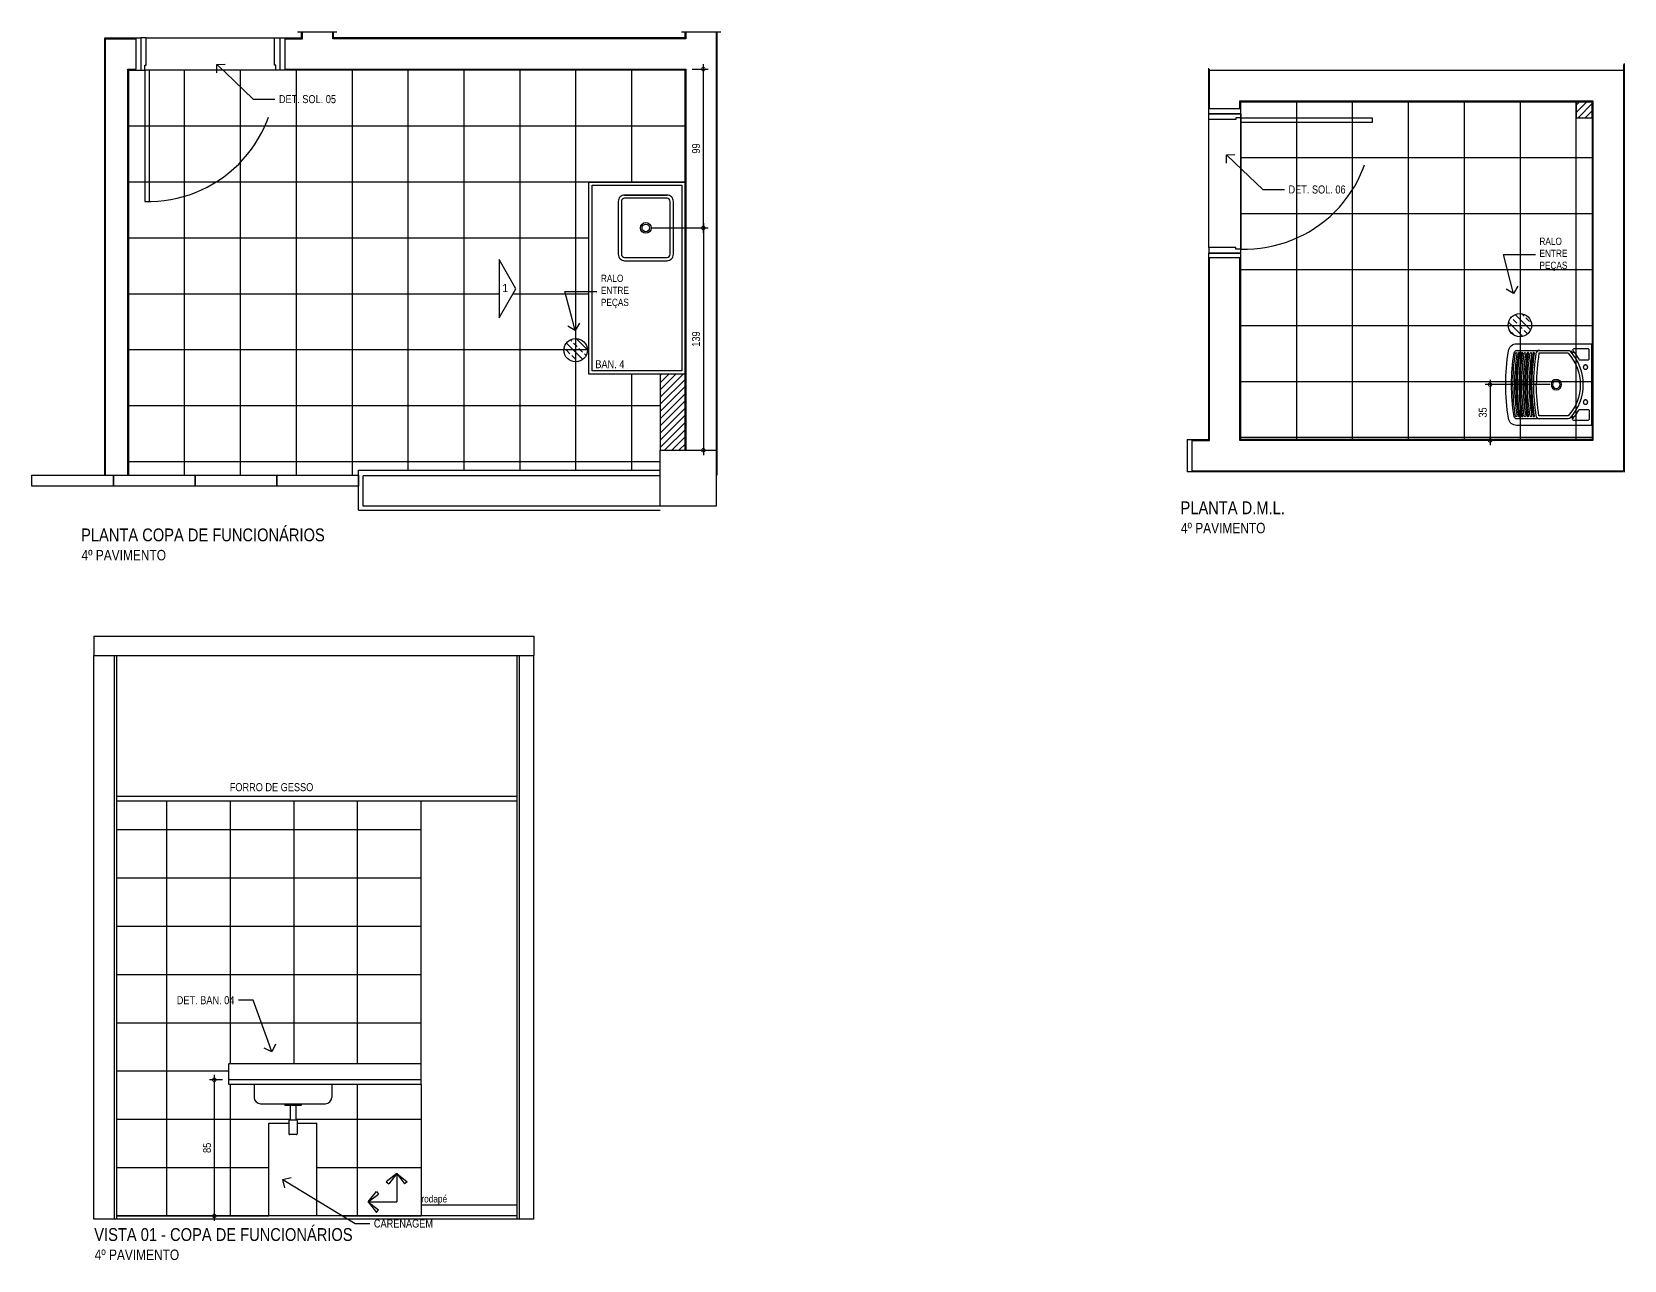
# Model space of a CAD drawing. Header units: metres. Extents: x 3 to 168, y -142 to 28.
# Drawn here: x 31.37 to 41.32, y -125.55 to -117.88 of the extents above; entities that cross this region are included whole.
import ezdxf
from ezdxf import colors
from ezdxf.entities.mleader import LeaderData, LeaderLine
from ezdxf.math import Vec2, Vec3

# ---------------------------------------------------------------- set-up
doc = ezdxf.new("R2010")
doc.units = ezdxf.units.M
doc.linetypes.add('DASHEDX2', pattern=[1.5, 1, -0.5])
doc.linetypes.add('YOU-ALV-ARQ-EP_2017-02-20- 4 AO 8 PV$0$YOU-ALV-ARQ-EP_2016-12-07 - TIPOS$0$DASHED', pattern=[0.75, 0.5, -0.25])
for name, color, linetype in [('ARQ-ALV ACAB', 4, 'Continuous'), ('ARQ-ALV OSSO', 5, 'Continuous'), ('ARQ-AUX', 7, 'Continuous'), ('ARQ-AUX1', 1, 'Continuous'), ('ARQ-AUX2', 2, 'Continuous'), ('ARQ-CAX @ 1', 1, 'Continuous'), ('ARQ-CERÂMICA', 7, 'Continuous'), ('ARQ-DIM', 2, 'Continuous'), ('ARQ-ENCH', 1, 'Continuous'), ('ARQ-HID', 2, 'Continuous'), ('ARQ-PRJ', 7, 'DASHEDX2'), ('ARQ-SIM', 1, 'Continuous'), ('ARQ-TXT', 2, 'Continuous')]:
    doc.layers.add(name, color=color, linetype=linetype)
doc.styles.add('Adesa', font='ARIALN.TTF')
doc.styles.add('Arial', font='arial.ttf')
doc.dimstyles.new('ADESA 1-0025', dxfattribs={"dimtxt": 0.05, "dimasz": 0.045, "dimexe": 0.03, "dimexo": 0.04, "dimgap": 0.02, "dimtad": 1, "dimtoh": 1, "dimdec": 0, "dimlfac": 100, "dimzin": 4, "dimtxsty": 'Adesa', "dimblk": 'DOTSMALL', "dimcen": 1, "dimdle": 0.03, "dimclrd": 1, "dimclre": 1, "dimclrt": 256, "dimazin": 1, "dimtm": 1e-09, "dimtfac": 1, "dimtdec": 0, "dimtix": 1, "dimtmove": 2, "dimatfit": 0, "dimldrblk": 'DOTSMALL', "dimfxl": 0.8, "dimtvp": 2, "dimtolj": 1, "dimtzin": 0, "dimarcsym": 0})

# ---------------------------------------------------------------- blocks, each defined once
blk = doc.blocks.new('*U497')
for points in [[(-0.025, -0.1), (0, -0.1), (0, -0.07), (0.01, -0.07), (0.01, 0.1), (-0.025, 0.1), (-0.025, -0.1)], [(0.845, -0.1), (0.82, -0.1), (0.82, -0.07), (0.81, -0.07), (0.81, 0.1), (0.845, 0.1), (0.845, -0.1)], [(0, -0.1), (0, -0.9204), (0.03, -0.9204), (0.03, -0.1)]]:
    blk.add_lwpolyline(points, close=True)
at = {"layer": 'ARQ-PRJ'}
blk.add_arc((0.0237, -0.1242), 0.7967, 268.29868, 1.74012, dxfattribs=at)
blk = doc.blocks.new('PL NEOREX 18')
at = {"layer": 'ARQ-AUX1'}
blk.add_lwpolyline([(0, 0), (0.51, 0), (0.51, -0.07), (0, -0.07)], close=True, dxfattribs=at)
blk = doc.blocks.new('_DotSmall')
at = {"color": 0, "linetype": 'ByBlock', "const_width": 0.5}
blk.add_lwpolyline([(-0.0625, 0, 1), (0.0625, 0, 1)], format="xyb", close=True, dxfattribs=at)
blk = doc.blocks.new('*D499')
at = {"layer": 'ARQ-DIM', "color": 1, "lineweight": -2, "transparency": 16777216}
for p, q in [((35.4964, -118.1164), (35.5964, -118.1164)), ((35.5664, -119.1379), (35.5664, -118.0864)), ((35.2471, -119.1079), (35.5964, -119.1079))]:
    blk.add_line(p, q, dxfattribs=at)
at = {"layer": 'Defpoints', "color": 0, "transparency": 16777216}
for p in [(35.4564, -118.1164, 0), (35.5664, -118.1164), (35.2071, -119.1079, 0)]:
    blk.add_point(p, dxfattribs=at)
at = {"layer": 'ARQ-DIM', "color": 1, "lineweight": -2, "transparency": 16777216, "xscale": 0.045, "yscale": 0.045, "zscale": 0.045}
for p, rotation in [((35.5664, -118.1164), 90), ((35.5664, -119.1079), 270)]:
    blk.add_blockref('_DotSmall', p, dxfattribs=dict(at, rotation=rotation))
at = {"layer": 'ARQ-DIM', "transparency": 16777216, "insert": (35.5209, -118.6122), "char_height": 0.05, "attachment_point": 5, "rotation": 90, "style": 'Adesa'}
blk.add_mtext('\\A1;99', dxfattribs=at)
blk = doc.blocks.new('*D500')
at = {"layer": 'ARQ-DIM', "color": 1, "lineweight": -2, "transparency": 16777216}
for p, q in [((35.4196, -119.1079), (35.5964, -119.1079)), ((35.5664, -119.0779), (35.5664, -120.5262)), ((35.4164, -120.4962), (35.5964, -120.4962))]:
    blk.add_line(p, q, dxfattribs=at)
at = {"layer": 'Defpoints', "color": 0, "transparency": 16777216}
for p in [(35.3796, -119.1079, 0), (35.3764, -120.4962, 0), (35.5664, -120.4962)]:
    blk.add_point(p, dxfattribs=at)
at = {"layer": 'ARQ-DIM', "color": 1, "lineweight": -2, "transparency": 16777216, "xscale": 0.045, "yscale": 0.045, "zscale": 0.045}
for p, rotation in [((35.5664, -119.1079), 90), ((35.5664, -120.4962), 270)]:
    blk.add_blockref('_DotSmall', p, dxfattribs=dict(at, rotation=rotation))
at = {"layer": 'ARQ-DIM', "transparency": 16777216, "insert": (35.5209, -119.802), "char_height": 0.05, "attachment_point": 5, "rotation": 90, "style": 'Adesa'}
blk.add_mtext('\\A1;139', dxfattribs=at)
blk = doc.blocks.new('VISTA')
at = {"layer": 'ARQ-SIM'}
blk.add_lwpolyline([(-0.00525, -0.00909), (-0.00525, 0.00909), (0, 0)], close=True, dxfattribs=at)
at = {"layer": 'ARQ-SIM', "color": 5, "style": 'Adesa'}
blk.add_attdef('4', (-0.0019, -0.00135), '', height=0.0025, rotation=90, dxfattribs=at)
blk = doc.blocks.new('_Open90')
at = {"color": 0, "linetype": 'ByBlock', "lineweight": -2}
for p, q in [((0, 0), (-1, 0)), ((-0.5, 0.5), (0, 0)), ((0, 0), (-0.5, -0.5))]:
    blk.add_line(p, q, dxfattribs=at)
blk = doc.blocks.new('*D501')
at = {"layer": 'ARQ-DIM', "color": 1, "lineweight": -2, "transparency": 16777216}
for p, q in [((32.5627, -124.4275), (32.4812, -124.4275)), ((32.5112, -124.3975), (32.5112, -125.3075)), ((32.5627, -125.2775), (32.4812, -125.2775))]:
    blk.add_line(p, q, dxfattribs=at)
at = {"layer": 'Defpoints', "color": 0, "transparency": 16777216}
for p in [(32.6027, -124.4275, 0), (32.5112, -125.2775), (32.6027, -125.2775, 0)]:
    blk.add_point(p, dxfattribs=at)
at = {"layer": 'ARQ-DIM', "color": 1, "lineweight": -2, "transparency": 16777216, "xscale": 0.045, "yscale": 0.045, "zscale": 0.045}
for p, rotation in [((32.5112, -124.4275), 90), ((32.5112, -125.2775), 270)]:
    blk.add_blockref('_DotSmall', p, dxfattribs=dict(at, rotation=rotation))
at = {"layer": 'ARQ-DIM', "transparency": 16777216, "insert": (32.4657, -124.8525), "char_height": 0.05, "attachment_point": 5, "rotation": 90, "style": 'Adesa'}
blk.add_mtext('\\A1;85', dxfattribs=at)
blk = doc.blocks.new('*U503')
for points in [[(-0.845, -0.1), (-0.82, -0.1), (-0.82, -0.07), (-0.81, -0.07), (-0.81, 0.1), (-0.845, 0.1), (-0.845, -0.1)], [(0.025, -0.1), (0, -0.1), (0, -0.07), (-0.01, -0.07), (-0.01, 0.1), (0.025, 0.1), (0.025, -0.1)], [(0, -0.1), (0, -0.9204), (-0.03, -0.9204), (-0.03, -0.1)]]:
    blk.add_lwpolyline(points, close=True)
at = {"layer": 'ARQ-PRJ'}
blk.add_arc((-0.0237, -0.1242), 0.7967, 178.25988, 271.70132, dxfattribs=at)
blk = doc.blocks.new('TQ01')
for points in [[(0.23, 0), (0.23, -0.4657, -0.368594), (0.1855, -0.5179, -0.038701), (-0.025, -0.535, -0.038701), (-0.2355, -0.5179, -0.368594), (-0.28, -0.4657), (-0.28, 0)], [(-0.2361, -0.1154, -0.050149), (-0.1835, -0.0782, 0.270155), (-0.1798, -0.0719), (-0.1798, -0.0209, 0.414214), (-0.1871, -0.0137), (-0.2408, -0.0137, 0.414214), (-0.2481, -0.0209), (-0.2481, -0.1099, 0.643298)], [(0.1861, -0.1154, 0.050149), (0.1335, -0.0782, -0.270155), (0.1298, -0.0719), (0.1298, -0.0209, -0.414214), (0.1371, -0.0137), (0.1908, -0.0137, -0.414214), (0.1981, -0.0209), (0.1981, -0.1099, -0.643298)], [(-0.025, -0.1862, 1), (-0.025, -0.2518, 1)], [(-0.025, -0.1953, 1), (-0.025, -0.2427, 1)], [(0.1701, -0.3916, -0.038853), (-0.025, -0.4075, -0.038853), (-0.2201, -0.3916, 1), (-0.2215, -0.4006, 0.03886), (-0.025, -0.4166, 0.03886), (0.1715, -0.4006, 1)], [(0.1701, -0.3549, -0.038853), (-0.025, -0.3708, -0.038853), (-0.2201, -0.3549, 1), (-0.2215, -0.3639, 0.03886), (-0.025, -0.3799, 0.03886), (0.1715, -0.3639, 1)], [(0.1701, -0.3731, -1), (0.1715, -0.3821, -0.03886), (-0.025, -0.3982, -0.03886), (-0.2215, -0.3821, -1), (-0.2201, -0.3731, 0.038853), (-0.025, -0.3891, 0.038853)], [(0.1701, -0.4098, -1), (0.1715, -0.4188, -0.03886), (-0.025, -0.4348, -0.03886), (-0.2215, -0.4188, -1), (-0.2201, -0.4098, 0.038853), (-0.025, -0.4257, 0.038853)], [(-0.025, -0.4804, 0.037231), (0.1701, -0.4651, -1), (0.1715, -0.4741, -0.037237), (-0.025, -0.4895, -0.037237), (-0.2215, -0.4741, -1), (-0.2201, -0.4651, 0.037231)]]:
    blk.add_lwpolyline(points, format="xyb", close=True)
at = {"linetype": 'YOU-ALV-ARQ-EP_2017-02-20- 4 AO 8 PV$0$YOU-ALV-ARQ-EP_2016-12-07 - TIPOS$0$DASHED'}
blk.add_lwpolyline([(0.1298, 0), (0.23, 0)], dxfattribs=at)
for points in [[(0.1831, -0.131, 0.187658), (-0.025, -0.0501, 0.187658), (-0.2331, -0.131)], [(-0.2208, -0.1456, -0.188368), (-0.025, -0.0692, -0.188368), (0.1708, -0.1456)], [(0.1831, -0.131, -0.210215), (0.189, -0.1445), (0.189, -0.4649, -0.369921), (0.1736, -0.4829, -0.037507), (-0.025, -0.4986, -0.037507), (-0.2236, -0.4829, -0.369921), (-0.239, -0.4649), (-0.239, -0.1445, -0.210215), (-0.2331, -0.131)], [(-0.239, -0.3235, 0.368054), (-0.2199, -0.346, 0.039098), (-0.025, -0.362)], [(-0.025, -0.362, 0.039098), (0.1699, -0.346, 0.368054), (0.189, -0.3235)], [(-0.025, -0.4439, -0.038297), (-0.2201, -0.4282, 1), (-0.2215, -0.4372, 0.038303), (-0.025, -0.453, 0.038303), (0.1715, -0.4372, 1), (0.1701, -0.4282, -0.038297), (-0.025, -0.4439)], [(-0.025, -0.4621, -0.037756), (-0.2201, -0.4467, 1), (-0.2215, -0.4557, 0.037763), (-0.025, -0.4712, 0.037763), (0.1715, -0.4557, 1), (0.1701, -0.4467, -0.037756), (-0.025, -0.4621)]]:
    blk.add_lwpolyline(points, format="xyb")
for points in [[(-0.1343, -0.0228, 1), (-0.1343, -0.0501, 1)], [(0.0843, -0.0228, 1), (0.0843, -0.0501, 1)]]:
    blk.add_lwpolyline(points, format="xyb", close=True, dxfattribs=at)
for points in [[(-0.2361, -0.1154), (-0.2346, -0.1177), (-0.233, -0.1212), (-0.2327, -0.1226), (-0.2324, -0.1242), (-0.2323, -0.1259), (-0.2324, -0.1276), (-0.2331, -0.131)], [(-0.2287, -0.11), (-0.2286, -0.1101), (-0.2273, -0.1121), (-0.2262, -0.1141), (-0.2244, -0.1184), (-0.2244, -0.1184), (-0.2238, -0.1205), (-0.2234, -0.1225)], [(0.1734, -0.1225), (0.1738, -0.1205), (0.1744, -0.1184), (0.1744, -0.1184), (0.1762, -0.1141), (0.1773, -0.1121), (0.1786, -0.1101), (0.1787, -0.11)], [(0.1861, -0.1154), (0.1846, -0.1177), (0.183, -0.1212), (0.1827, -0.1226), (0.1824, -0.1242), (0.1823, -0.1259), (0.1824, -0.1276), (0.1827, -0.1294), (0.1831, -0.131)]]:
    blk.add_lwpolyline(points)
at = {"ltscale": 0.359823}
for points in [[(-0.2208, -0.1456), (-0.2208, -0.3272, 0.040426), (-0.0245, -0.3438)], [(0.1708, -0.1456), (0.1708, -0.3272, -0.040426), (-0.0255, -0.3438)]]:
    blk.add_lwpolyline(points, format="xyb", dxfattribs=at)
for points in [[(-0.2208, -0.1456), (-0.2208, -0.1456)], [(0.1708, -0.1456), (0.1708, -0.1456)]]:
    blk.add_lwpolyline(points, dxfattribs=at)
blk = doc.blocks.new('*D504')
at = {"layer": 'ARQ-DIM', "color": 1, "lineweight": -2, "transparency": 16777216}
for p, q in [((40.4814, -120.0565), (40.4814, -120.4652)), ((40.8551, -120.0865), (40.4514, -120.0865)), ((40.8551, -120.4352), (40.4514, -120.4352))]:
    blk.add_line(p, q, dxfattribs=at)
at = {"layer": 'Defpoints', "color": 0, "transparency": 16777216}
for p in [(40.8951, -120.0865, 0), (40.4814, -120.4352), (40.8951, -120.4352, 0)]:
    blk.add_point(p, dxfattribs=at)
at = {"layer": 'ARQ-DIM', "color": 1, "lineweight": -2, "transparency": 16777216, "xscale": 0.045, "yscale": 0.045, "zscale": 0.045}
for p, rotation in [((40.4814, -120.0865), 90), ((40.4814, -120.4352), 270)]:
    blk.add_blockref('_DotSmall', p, dxfattribs=dict(at, rotation=rotation))
at = {"layer": 'ARQ-DIM', "transparency": 16777216, "insert": (40.4358, -120.2608), "char_height": 0.05, "attachment_point": 5, "rotation": 90, "style": 'Adesa'}
blk.add_mtext('\\A1;35', dxfattribs=at)
blk = doc.blocks.new('PL RALO')
at = {"layer": 'ARQ-AUX2'}
h = blk.add_hatch(dxfattribs=at)
h.set_pattern_fill('BRASS', color=8, scale=0.01, angle=315)
h.set_pattern_definition([(315, (-278.116365, 1040.018154), (0.0449012806, 0.0449012806), []), (315, (-278.093914, 1040.040605), (0.0449012806, 0.0449012806), [0.03175, -0.015875])])
edge = h.paths.add_edge_path()
edge.add_arc((0, 0), 0.0729, 270, 630)
blk.add_circle((0, 0), 0.0729, dxfattribs=at)
blk = doc.blocks.new('Seta para pag.piso')
for p, q in [((0, 0.1126), (-0.0418, 0.0796)), ((-0.0418, 0.0796), (-0.0312, 0.0715)), ((0, 0.1126), (-0.0312, 0.0715)), ((0, 0.1126), (0, 0)), ((0, 0.1126), (0.0418, 0.0795)), ((0, 0.1126), (0.0312, 0.0715)), ((0.0418, 0.0795), (0.0312, 0.0715)), ((-0.1126, 0), (-0.0795, 0.0418)), ((-0.1126, 0), (-0.0715, 0.0312)), ((-0.1126, 0), (0, 0)), ((-0.1126, 0), (-0.0796, -0.0418)), ((-0.1126, 0), (-0.0715, -0.0312)), ((-0.0795, 0.0418), (-0.0715, 0.0312)), ((-0.0796, -0.0418), (-0.0715, -0.0312))]:
    blk.add_line(p, q)
blk = doc.blocks.new('00002ITA-AIT-PR-008-BSE-PLA-TIP-R00$0$Cuba 1')
blk.add_line((0.205, 0.305), (0.205, 0.04))
for points in [[(0.165, 0, 0.414214), (0.205, 0.04), (0.205, 0.305, 0.414214), (0.165, 0.345), (-0.165, 0.345, 0.414214), (-0.205, 0.305), (-0.205, 0.04, 0.414214), (-0.165, 0)], [(-0.165, 0.02), (0.165, 0.02, 0.414214), (0.185, 0.04), (0.185, 0.305, 0.414214), (0.165, 0.325), (-0.165, 0.325, 0.414214), (-0.185, 0.305), (-0.185, 0.04, 0.414214)]]:
    blk.add_lwpolyline(points, format="xyb", close=True)
for radius in [0.0337, 0.0237]:
    blk.add_circle((0, 0.1725), radius)
blk = doc.blocks.new('*U498')
at = {"lineweight": -2, "extrusion": (0, 0, -1), "zscale": -1, "rotation": 180}
blk.add_blockref('00002ITA-AIT-PR-008-BSE-PLA-TIP-R00$0$Cuba 1', (0.4, 0.4475), dxfattribs=at)
blk = doc.blocks.new('AREAS MOLHADAS')
at = {"layer": 'ARQ-CERÂMICA'}
h = blk.add_hatch(dxfattribs=at)
h.set_pattern_fill('NET', color=256, scale=0.11)
h.set_pattern_definition([(0, (31.9764, -118.12192), (0, 0.34925), []), (90, (31.9764, -118.12192), (-0.34925, 2e-17), [])])
edge = h.paths.add_edge_path()
edge.add_line((34.8514, -118.8214), (35.4514, -118.8214))
edge.add_line((35.4514, -118.8214), (35.4514, -118.1214))
edge.add_line((35.4514, -118.1214), (32.9214, -118.1214))
edge.add_line((32.9214, -118.1214), (32.9214, -118.1219))
edge.add_line((32.9214, -118.1219), (32.8964, -118.1219))
edge.add_arc((32.1, -118.1461), 0.7967, -92.13761, 1.74012, ccw=False)
edge.add_line((32.0703, -118.9423), (32.0764, -118.9423))
edge.add_line((32.0764, -118.9423), (32.0764, -118.1219))
edge.add_line((32.0764, -118.1219), (32.0514, -118.1219))
edge.add_line((32.0514, -118.1219), (31.9764, -118.1219))
edge.add_line((31.9764, -118.1219), (31.9764, -120.6512))
edge.add_line((31.9764, -120.6512), (32.3913, -120.6512))
edge.add_line((32.3913, -120.6512), (32.9013, -120.6512))
edge.add_line((32.9013, -120.6512), (33.4114, -120.6512))
edge.add_line((33.4114, -120.6512), (33.4114, -120.6215))
edge.add_line((33.4114, -120.6215), (35.2964, -120.6215))
edge.add_line((35.2964, -120.6215), (35.2964, -120.4962))
edge.add_line((35.2964, -120.4962), (35.2964, -120.0214))
edge.add_line((35.2964, -120.0214), (34.8514, -120.0214))
edge.add_line((34.8514, -120.0214), (34.8514, -118.8214))
h.paths.add_polyline_path([(34.291, -119.3061), (34.396, -119.488), (34.291, -119.6699)], flags=16)
edge = h.paths.add_edge_path(flags=17)
edge.add_line((32.8964, -118.1219), (32.1064, -118.1219))
edge.add_line((32.1064, -118.1219), (32.1064, -118.9428))
edge.add_arc((32.1, -118.1461), 0.7967, 270.45639, 361.74012)
h.paths.add_polyline_path([(32.1064, -118.1219), (32.0764, -118.1219), (32.0764, -118.9423), (32.1064, -118.9423)], flags=17)
h.paths.add_polyline_path([(34.2962, -119.5212), (34.3602, -119.5212), (34.3602, -119.4458), (34.2962, -119.4458)], flags=0)
h = blk.add_hatch(dxfattribs=at)
h.set_pattern_fill('NET', color=256, scale=0.11)
h.set_pattern_definition([(0, (38.9241, -118.32017), (0, 0.34925), []), (90, (38.9241, -118.32017), (-0.34925, 2e-17), [])])
h.paths.add_polyline_path([(38.9241, -118.3202), (41.1191, -118.3202), (41.1191, -120.4302), (38.9241, -120.4302)])
h = blk.add_hatch(dxfattribs=at)
h.set_pattern_fill('LINE', color=256, scale=0.095)
h.set_pattern_definition([(0, (33.80273, -125.2775), (0, 0.301625), [])])
h.paths.add_polyline_path([(33.8027, -124.3275), (33.8027, -124.4575), (33.8027, -125.2775), (34.4027, -125.2775), (34.4027, -122.6875), (33.8027, -122.6875)], flags=17)
h.paths.add_polyline_path([(33.8027, -124.3275), (33.8027, -124.4575), (33.2452, -124.4575), (33.2452, -124.5375, -0.414214), (33.2052, -124.5775), (33.0532, -124.5775), (33.0532, -124.5876), (33.0209, -124.5876), (33.0209, -124.6786), (33.0239, -124.6786, -0.414214), (33.028, -124.6827), (33.028, -124.6975), (33.1527, -124.6975), (33.1527, -125.1807), (33.3112, -125.2775), (34.4027, -125.2775), (34.4027, -122.6875), (31.9027, -122.6875), (31.9027, -125.2775), (32.8527, -125.2775), (32.8527, -124.6975), (32.9775, -124.6975), (32.9775, -124.6827, -0.414214), (32.9815, -124.6786), (32.9846, -124.6786), (32.9846, -124.5876), (32.9522, -124.5876), (32.9522, -124.5775), (32.8002, -124.5775, -0.414214), (32.7602, -124.5375), (32.7602, -124.4575), (32.6027, -124.4575), (32.6027, -124.3275)])
h.paths.add_polyline_path([(32.5175, -124.8968), (32.5175, -124.8081), (32.4134, -124.8081), (32.4134, -124.8968)], flags=24)
h = blk.add_hatch(dxfattribs=at)
h.set_pattern_fill('LINE', color=256, scale=0.125, angle=90)
h.set_pattern_definition([(90, (33.80273, -125.2775), (-0.396875, 2e-17), [])])
h.paths.add_polyline_path([(34.4027, -122.6875), (33.8027, -122.6875), (33.8027, -124.3275), (33.8027, -124.4575), (33.8027, -125.2775), (34.4027, -125.2775)], flags=17)
h.paths.add_polyline_path([(34.4027, -122.6875), (31.9027, -122.6875), (31.9027, -125.2775), (32.8527, -125.2775), (32.8527, -124.6975), (32.9775, -124.6975), (32.9775, -124.6786), (32.9846, -124.6786), (32.9846, -124.5876), (32.9522, -124.5876), (32.8002, -124.5775, -0.414214), (32.7602, -124.5375), (32.7602, -124.4575), (32.6027, -124.4575), (32.6027, -124.3275), (33.8027, -124.3275), (33.8027, -124.4575), (33.2452, -124.4575), (33.2452, -124.5375, -0.414214), (33.2052, -124.5775), (33.0532, -124.5775), (33.0532, -124.5876), (33.0209, -124.5876), (33.0209, -124.6786), (33.028, -124.6786), (33.028, -124.6975), (33.1527, -124.6975), (33.1527, -125.1902), (33.2861, -125.2775), (34.4027, -125.2775)])
h.paths.add_polyline_path([(32.5175, -124.8968), (32.5175, -124.8081), (32.4134, -124.8081), (32.4134, -124.8968)], flags=24)
at = {"layer": 'ARQ-ENCH'}
h = blk.add_hatch(dxfattribs=at)
h.set_pattern_fill('ANSI31', color=256, scale=0.01)
h.set_pattern_definition([(45, (68.28244, -120.35445), (-0.02245064, 0.02245064), [])])
h.paths.add_polyline_path([(41.119, -118.3202), (41.019, -118.3202), (41.019, -118.4202), (41.119, -118.4202)])
at = {"layer": 'ARQ-SIM'}
h = blk.add_hatch(dxfattribs=at)
h.set_pattern_fill('ANSI31', color=256, scale=0.01)
h.set_pattern_definition([(45, (62.614746, -117.85632), (-0.02245064, 0.02245064), [])])
h.paths.add_polyline_path([(35.2964, -120.4962), (35.4564, -120.4962), (35.4564, -120.0214), (35.2964, -120.0214)])
at = {"layer": 'ARQ-ALV ACAB'}
for p, q in [((33.0564, -117.9219, 0), (33.0564, -117.8837, 0)), ((38.7241, -118.3952, 0), (38.7241, -118.1114, 0)), ((41.3191, -118.082, 0), (41.3191, -120.6325, 0)), ((38.7241, -120.4302, 0), (38.7241, -119.2652, 0)), ((33.4114, -120.871, 0), (33.4114, -120.6215, 0)), ((33.4114, -120.6215, 0), (35.2964, -120.6215, 0)), ((33.4114, -120.871, 0), (35.2964, -120.871, 0)), ((31.9027, -125.2975, 0), (31.9027, -121.7775, 0)), ((34.4027, -125.2975, 0), (34.4027, -121.7775, 0)), ((34.4027, -125.2775, 0), (31.9027, -125.2775, 0))]:
    blk.add_line(p, q, dxfattribs=at)
at = {"layer": 'ARQ-ALV ACAB', "elevation": 0}
for points in [[(31.8264, -120.6512), (31.8264, -117.9219), (32.0514, -117.9219)], [(32.0514, -117.9219), (32.0514, -118.1219)], [(32.9214, -117.9219), (33.0564, -117.9219)], [(32.9214, -117.9219), (32.9214, -118.1219)], [(35.4514, -117.8837), (35.4514, -117.9219), (33.2564, -117.9219), (33.2564, -117.8837)], [(35.6514, -117.8837), (35.6514, -120.6512)], [(31.9764, -120.6512), (31.9764, -118.1219), (32.0514, -118.1219)], [(32.9214, -118.1214), (35.4514, -118.1214)], [(35.4514, -118.1214), (35.4514, -120.4962)], [(38.9241, -118.3952), (38.9241, -118.3202), (41.1191, -118.3202), (41.1191, -120.4302), (38.9241, -120.4302), (38.9241, -119.2652)], [(38.9241, -118.3952), (38.7241, -118.3952)], [(38.9241, -119.2652), (38.7241, -119.2652)], [(38.5891, -120.4302), (38.7241, -120.4302)], [(38.5891, -120.4302), (38.5891, -120.6302)], [(38.5891, -120.6297), (41.3125, -120.6297)]]:
    blk.add_lwpolyline(points, dxfattribs=at)
at = {"layer": 'ARQ-ALV OSSO'}
for p, q in [((33.0614, -117.9269, 0), (33.0614, -117.8837, 0)), ((31.9714, -118.1169, 0), (32.0214, -118.1169, 0)), ((31.9714, -120.6512, 0), (31.9714, -118.1169, 0)), ((32.9514, -118.1164, 0), (35.4564, -118.1164, 0)), ((35.4564, -118.1164, 0), (35.4564, -120.4962, 0)), ((38.7291, -118.3652, 0), (38.7291, -118.1164, 0)), ((41.3191, -118.1252, 0), (38.7291, -118.1252, 0)), ((41.3141, -118.087, 0), (41.3141, -120.6275, 0)), ((38.7291, -120.4352, 0), (38.7291, -119.2952, 0)), ((33.4414, -120.8462, 0), (33.4414, -120.6562, 0)), ((38.6191, -120.6247, 0), (41.3175, -120.6247, 0)), ((31.7578, -125.2975, 0), (31.7578, -121.7775, 0)), ((31.8877, -125.2975, 0), (31.8877, -121.7775, 0)), ((34.4177, -125.2975, 0), (34.4177, -121.7775, 0)), ((34.5077, -125.2975, 0), (34.5077, -121.7775, 0)), ((34.5077, -125.2975, 0), (31.7578, -125.2975, 0))]:
    blk.add_line(p, q, dxfattribs=at)
at = {"layer": 'ARQ-ALV OSSO', "elevation": 0}
for points in [[(31.8314, -120.6512), (31.8314, -117.9269), (32.0214, -117.9269)], [(32.0214, -117.9269), (32.0214, -118.1169)], [(32.9514, -117.9269), (33.0614, -117.9269)], [(32.9514, -117.9269), (32.9514, -118.1169)], [(35.4564, -117.8837), (35.4564, -117.9269), (33.2514, -117.9269), (33.2514, -117.8837)], [(35.6464, -117.8837), (35.6464, -120.6264)], [(38.9191, -118.3652), (38.7291, -118.3652)], [(38.9191, -118.3652), (38.9191, -118.3152), (41.1241, -118.3152), (41.1241, -120.4352), (38.9191, -120.4352), (38.9191, -119.2952)], [(38.9191, -119.2952), (38.7291, -119.2952)], [(38.6191, -120.4352), (38.7291, -120.4352)], [(38.6191, -120.4352), (38.6191, -120.6252)], [(35.2964, -120.6563), (33.4414, -120.6563)], [(35.2964, -120.8462), (33.4414, -120.8462)]]:
    blk.add_lwpolyline(points, dxfattribs=at)
at = {"layer": 'ARQ-AUX'}
for points in [[(33.031, -117.8837), (33.2767, -117.8837)], [(35.4302, -117.8837), (35.6758, -117.8837)]]:
    blk.add_lwpolyline(points, dxfattribs=at)
at = {"layer": 'ARQ-AUX1'}
for p, q in [((34.4027, -122.6575, 0), (31.9027, -122.6575, 0)), ((34.4027, -122.6875, 0), (31.9027, -122.6875, 0)), ((32.8527, -125.2775, 0), (32.8527, -124.6975, 0)), ((32.8527, -124.6975, 0), (32.9775, -124.6975, 0)), ((33.028, -124.6975, 0), (33.1527, -124.6975, 0)), ((33.1527, -125.2775, 0), (33.1527, -124.6975, 0))]:
    blk.add_line(p, q, dxfattribs=at)
at = {"layer": 'ARQ-AUX1', "elevation": 0}
for points in [[(32.0864, -117.9219), (32.8864, -117.9219)], [(32.8964, -118.1219), (32.0764, -118.1219)], [(38.7241, -119.2302), (38.7241, -118.4302)], [(38.9241, -118.4202), (38.9241, -119.2402)]]:
    blk.add_lwpolyline(points, dxfattribs=at)
at = {"layer": 'ARQ-AUX2'}
for p, q in [((31.7578, -121.6575, 0), (34.5077, -121.6575, 0)), ((31.7578, -121.7775, 0), (34.5077, -121.7775, 0)), ((33.8027, -124.3275, 0), (32.6027, -124.3275, 0)), ((32.6027, -124.4575, 0), (32.6027, -124.3275, 0)), ((33.8027, -124.4575, 0), (33.8027, -124.3275, 0)), ((33.8027, -124.4275, 0), (32.6027, -124.4275, 0)), ((33.8027, -124.4575, 0), (32.6027, -124.4575, 0)), ((32.7602, -124.4575, 0), (32.7602, -124.5375, 0)), ((33.2452, -124.4575, 0), (33.2452, -124.5375, 0)), ((32.8002, -124.5775, 0), (33.2052, -124.5775, 0)), ((32.9522, -124.5775, 0), (32.9522, -124.5876, 0)), ((33.0532, -124.5876, 0), (32.9522, -124.5876, 0)), ((32.9846, -124.5876, 0), (32.9846, -124.6786, 0)), ((33.0209, -124.5876, 0), (33.0209, -124.6786, 0)), ((33.0532, -124.5775, 0), (33.0532, -124.5876, 0)), ((32.9775, -124.6827, 0), (32.9775, -124.7655, 0)), ((33.0239, -124.6786, 0), (32.9815, -124.6786, 0)), ((33.028, -124.6827, 0), (33.028, -124.7655, 0)), ((33.0239, -124.7695, 0), (32.9815, -124.7695, 0))]:
    blk.add_line(p, q, dxfattribs=at)
at = {"layer": 'ARQ-AUX2', "elevation": 0}
blk.add_lwpolyline([(35.2964, -120.4962), (35.6464, -120.4962), (35.6464, -120.8462), (35.2964, -120.8462)], close=True, dxfattribs=at)
for points in [[(31.7578, -121.6575), (31.7578, -121.7775)], [(34.5077, -121.6575), (34.5077, -121.7775)], [(33.8027, -124.3275), (33.8027, -122.6875)], [(33.8027, -124.4575), (33.8027, -125.2775)]]:
    blk.add_lwpolyline(points, dxfattribs=at)
at = {"layer": 'ARQ-AUX2'}
for centre, radius, start, end in [((32.8002, -124.5375, 0), 0.04, 180, 270), ((33.2052, -124.5375, 0), 0.04, 270, 0), ((32.9815, -124.6827, 0), 0.00404, 90, 180), ((33.0239, -124.6827, 0), 0.00404, 0, 90), ((32.9815, -124.7655, 0), 0.00404, 180, 270), ((33.0239, -124.7655, 0), 0.00404, 270, 0)]:
    blk.add_arc(centre, radius, start, end, dxfattribs=at)
at = {"layer": 'ARQ-CERÂMICA'}
blk.add_line((33.8027, -125.2075, 0), (34.4027, -125.2075, 0), dxfattribs=at)
at = {"layer": 'ARQ-CERÂMICA', "elevation": 0}
blk.add_lwpolyline([(38.9241, -118.3202), (41.1191, -118.3202), (41.1191, -120.4302), (38.9241, -120.4302)], close=True, dxfattribs=at)
at = {"layer": 'ARQ-ENCH'}
blk.add_lwpolyline([(41.119, -118.3202), (41.019, -118.3202), (41.019, -118.4202), (41.119, -118.4202)], close=True, dxfattribs=at)
at = {"layer": 'ARQ-HID', "elevation": 0}
for points in [[(34.8514, -120.0214), (34.8514, -118.8214), (35.4514, -118.8214), (35.4514, -120.0214)], [(34.8714, -120.0014), (34.8714, -118.8414), (35.4314, -118.8414), (35.4314, -120.0014)]]:
    blk.add_lwpolyline(points, close=True, dxfattribs=at)
at = {"layer": 'ARQ-SIM', "elevation": 0}
blk.add_lwpolyline([(35.2964, -120.4962), (35.4564, -120.4962), (35.4564, -120.0214), (35.2964, -120.0214)], close=True, dxfattribs=at)
for p in [(31.3713, -120.6512, 0), (31.8813, -120.6512, 0), (32.3913, -120.6512, 0), (32.9013, -120.6512, 0)]:
    blk.add_blockref('PL NEOREX 18', p)
at = {"layer": 'ARQ-CAX @ 1'}
blk.add_blockref('*U497', (32.0764, -118.0219, 0), dxfattribs=at)
at = {"layer": 'ARQ-CAX @ 1', "rotation": 89.99999999999993}
blk.add_blockref('*U503', (38.8241, -118.4202, 0), dxfattribs=at)
at = {"layer": 'ARQ-CERÂMICA'}
ref = blk.add_blockref('VISTA', (34.396, -119.488), dxfattribs=dict(at, xscale=-20.00000000011565, yscale=20.00000000011565, zscale=20.00000000011565, rotation=180))
ref.add_attrib('4', '1', (34.3088, -119.5086), dxfattribs={"layer": 'ARQ-SIM', "color": 3, "height": 0.05, "style": 'Arial'})
for p in [(40.6678, -119.715), (34.7688, -119.8716)]:
    blk.add_blockref('PL RALO', p, dxfattribs=at)
at = {"layer": 'ARQ-CERÂMICA', "xscale": -1.58230973583663, "yscale": 1.58230973583663, "zscale": 1.58230973583663, "rotation": 90}
blk.add_blockref('Seta para pag.piso', (33.6508, -125.1904), dxfattribs=at)
at = {"layer": 'ARQ-HID', "xscale": -1, "rotation": 270}
blk.add_blockref('*U498', (34.9321, -118.7079, 0), dxfattribs=at)
at = {"layer": 'ARQ-HID', "rotation": 270.0000000000001}
blk.add_blockref('TQ01', (41.1141, -120.1115, 0), dxfattribs=at)
at = {"layer": 'ARQ-TXT', "ltscale": 0.5, "style": 'Adesa'}
for s, p in [('PLANTA D.M.L.', (38.5475, -120.8957, 0)), ('PLANTA COPA DE FUNCIONÁRIOS', (31.679, -121.0649, 0)), ('VISTA 01 - COPA DE FUNCIONÁRIOS', (31.7612, -125.4338, 0))]:
    blk.add_text(s, height=0.08, dxfattribs=at).set_placement(p)
at = {"layer": 'ARQ-TXT', "style": 'Adesa'}
for s, height, p in [('4º PAVIMENTO', 0.065, (38.5503, -121.0146, 217.9393)), ('4º PAVIMENTO', 0.065, (31.6818, -121.1838, 217.9393)), ('FORRO DE GESSO', 0.05, (32.6078, -122.6252, 108.9697)), ('rodapé', 0.045, (33.805, -125.1934, 108.9697)), ('4º PAVIMENTO', 0.065, (31.764, -125.5527, 217.9394))]:
    blk.add_text(s, height=height, dxfattribs=at).set_placement(p)
at = {"layer": 'ARQ-TXT', "insert": (34.8918, -119.9339, 0), "char_height": 0.05, "attachment_point": 1, "style": 'Adesa'}
blk.add_mtext_dynamic_manual_height_columns('BAN. 4', width=0.217357, gutter_width=1, heights=[0], dxfattribs=at)
at = {"layer": 'ARQ-DIM'}
for base, p1, p2, picture, middle in [((35.5664, -118.1164), (35.2071, -119.1079, 0), (35.4564, -118.1164, 0), '*D499', (35.5209, -118.6122)), ((35.5664, -120.4962), (35.3796, -119.1079, 0), (35.3764, -120.4962, 0), '*D500', (35.5209, -119.802)), ((40.4814, -120.4352), (40.8951, -120.0865, 0), (40.8951, -120.4352, 0), '*D504', (40.4358, -120.2608)), ((32.5112, -125.2775), (32.6027, -124.4275, 0), (32.6027, -125.2775, 0), '*D501', (32.4657, -124.8525))]:
    dim = blk.add_linear_dim(base=base, p1=p1, p2=p2, angle=90, dimstyle='ADESA 1-0025', dxfattribs=at)
    dim.commit()
    dim.dimension.update_dxf_attribs({"geometry": picture, "text_midpoint": middle})
at = {"layer": 'ARQ-SIM'}
ml = blk.add_multileader_mtext('Standard', dxfattribs=at)
ml.set_content('DET. SOL. 05', color=2, style='Adesa')
ml.set_leader_properties(color=256)
ml.set_arrow_properties(name='OPEN90')
ml.build(insert=Vec2(0, 0))
ml.multileader.update_dxf_attribs({"text_left_attachment_type": 2, "text_right_attachment_type": 2, "dogleg_length": 0.2, "arrow_head_size": 0.075})
ctx = ml.context
ctx.base_point, ctx.char_height, ctx.arrow_head_size, ctx.landing_gap_size, ctx.plane_origin = Vec3(32.8899, -118.3046, 0), 0.05, 0.075, 0.025, Vec3(32.4566, -118.6046, 0)
ctx.left_attachment, ctx.right_attachment = 2, 2
notes = []
notes.append((ctx, [(0, (1, 1, 0), (32.7541, -118.3046, 0), (1, 0), 0.1358, [(0, [(32.5269, -118.0865, 0)], 0, [])])]))
ctx.mtext.insert, ctx.mtext.flow_direction = Vec3(32.9149, -118.2787, 0), 5
ml = blk.add_multileader_mtext('Standard', dxfattribs=at)
ml.set_content('DET. SOL. 06', color=2, style='Adesa')
ml.set_leader_properties(color=256)
ml.set_arrow_properties(name='OPEN90')
ml.build(insert=Vec2(0, 0))
ml.multileader.update_dxf_attribs({"text_left_attachment_type": 2, "text_right_attachment_type": 2, "dogleg_length": 0.2, "arrow_head_size": 0.075})
ctx = ml.context
ctx.base_point, ctx.char_height, ctx.arrow_head_size, ctx.landing_gap_size, ctx.plane_origin = Vec3(39.1972, -118.8689), 0.05, 0.075, 0.025, Vec3(38.7639, -119.1689)
ctx.left_attachment, ctx.right_attachment = 2, 2
notes.append((ctx, [(0, (1, 1, 0), (39.0614, -118.8689), (1, 0), 0.1358, [(0, [(38.8342, -118.6508)], 0, [])])]))
ctx.mtext.insert, ctx.mtext.flow_direction = Vec3(39.2222, -118.843), 5
ml = blk.add_multileader_mtext('Standard', dxfattribs=at)
ml.set_content('RALO ENTRE PEÇAS', color=2, style='Adesa')
ml.set_leader_properties(color=256)
ml.set_arrow_properties(name='OPEN90')
ml.build(insert=Vec2(0, 0))
ml.multileader.update_dxf_attribs({"text_left_attachment_type": 2, "text_right_attachment_type": 2, "dogleg_length": 0.2, "arrow_head_size": 0.075})
ctx = ml.context
ctx.base_point, ctx.char_height, ctx.arrow_head_size, ctx.landing_gap_size, ctx.plane_origin = Vec3(40.7648, -119.2738), 0.045, 0.075, 0.025, Vec3(40.5646, -119.7627)
ctx.left_attachment, ctx.right_attachment = 2, 2
notes.append((ctx, [(0, (1, 1, 0), (40.5648, -119.2738), (1, 0), 0.2, [(0, [(40.6287, -119.5176)], 0, [])])]))
ctx.mtext.insert, ctx.mtext.width, ctx.mtext.flow_direction = Vec3(40.7898, -119.1691), 0.142536, 5
ml = blk.add_multileader_mtext('Standard', dxfattribs=at)
ml.set_content('RALO ENTRE PEÇAS', color=2, style='Adesa')
ml.set_leader_properties(color=256)
ml.set_arrow_properties(name='OPEN90')
ml.build(insert=Vec2(0, 0))
ml.multileader.update_dxf_attribs({"text_left_attachment_type": 2, "text_right_attachment_type": 2, "dogleg_length": 0.2, "arrow_head_size": 0.075})
ctx = ml.context
ctx.base_point, ctx.char_height, ctx.arrow_head_size, ctx.landing_gap_size, ctx.plane_origin = Vec3(34.9015, -119.505), 0.045, 0.075, 0.025, Vec3(34.7012, -119.9939)
ctx.left_attachment, ctx.right_attachment = 2, 2
notes.append((ctx, [(0, (1, 1, 0), (34.7015, -119.505), (1, 0), 0.2, [(0, [(34.7654, -119.7488)], 0, [])])]))
ctx.mtext.insert, ctx.mtext.width, ctx.mtext.flow_direction = Vec3(34.9265, -119.4003), 0.142536, 5
ml = blk.add_multileader_mtext('Standard', dxfattribs=at)
ml.set_content('DET. BAN. 04', color=2, style='Adesa')
ml.set_leader_properties(color=256)
ml.set_arrow_properties(name='OPEN90')
ml.build(insert=Vec2(0, 0))
ml.multileader.update_dxf_attribs({"text_left_attachment_type": 2, "text_right_attachment_type": 2, "dogleg_length": 0.2, "arrow_head_size": 0.075})
ctx = ml.context
ctx.base_point, ctx.char_height, ctx.arrow_head_size, ctx.landing_gap_size, ctx.plane_origin = Vec3(32.2589, -123.9311), 0.05, 0.075, 0.025, Vec3(32.4615, -123.1995)
ctx.left_attachment, ctx.right_attachment, ctx.text_align_type = 2, 2, 2
notes.append((ctx, [(1, (1, 1, 0), (32.7544, -123.9311), (-1, 0), 0.093, [(0, [(32.8702, -124.2529)], 0, [])])]))
ctx.mtext.insert, ctx.mtext.alignment, ctx.mtext.flow_direction = Vec3(32.6365, -123.9056), 3, 5
ml = blk.add_multileader_mtext('Standard', dxfattribs=at)
ml.set_content('CARENAGEM', color=2, style='Adesa')
ml.set_leader_properties(color=256)
ml.set_arrow_properties(name='OPEN90')
ml.build(insert=Vec2(0, 0))
ml.multileader.update_dxf_attribs({"text_left_attachment_type": 2, "text_right_attachment_type": 2, "dogleg_length": 0.2, "arrow_head_size": 0.075})
ctx = ml.context
ctx.base_point, ctx.char_height, ctx.arrow_head_size, ctx.landing_gap_size, ctx.plane_origin = Vec3(33.4833, -125.3258, 0), 0.05, 0.075, 0.025, Vec3(33.349, -124.6142, 0)
ctx.left_attachment, ctx.right_attachment = 2, 2
notes.append((ctx, [(1, (1, 1, 0), (33.3903, -125.3258, 0), (1, 0), 0.093, [(0, [(32.9403, -125.051, 0)], 0, [])])]))
ctx.mtext.insert, ctx.mtext.flow_direction = Vec3(33.5083, -125.2999, 0), 5
for ctx, leaders in notes:
    for number, flags, end, landing, length, lines in leaders:
        leader = LeaderData()
        leader.index, (leader.has_last_leader_line, leader.has_dogleg_vector, leader.attachment_direction) = number, flags
        leader.last_leader_point, leader.dogleg_vector, leader.dogleg_length = Vec3(end), Vec3(landing), length
        for number, points, colour, breaks in lines:
            line = LeaderLine()
            line.index, line.vertices, line.color, line.breaks = number, Vec3.list(points), colors.encode_raw_color(colour), breaks
            leader.lines.append(line)
        ctx.leaders.append(leader)

msp = doc.modelspace()

# ---------------------------------------------------------------- block references
msp.add_blockref('AREAS MOLHADAS', (0, 0))

doc.saveas('drawing.dxf')
